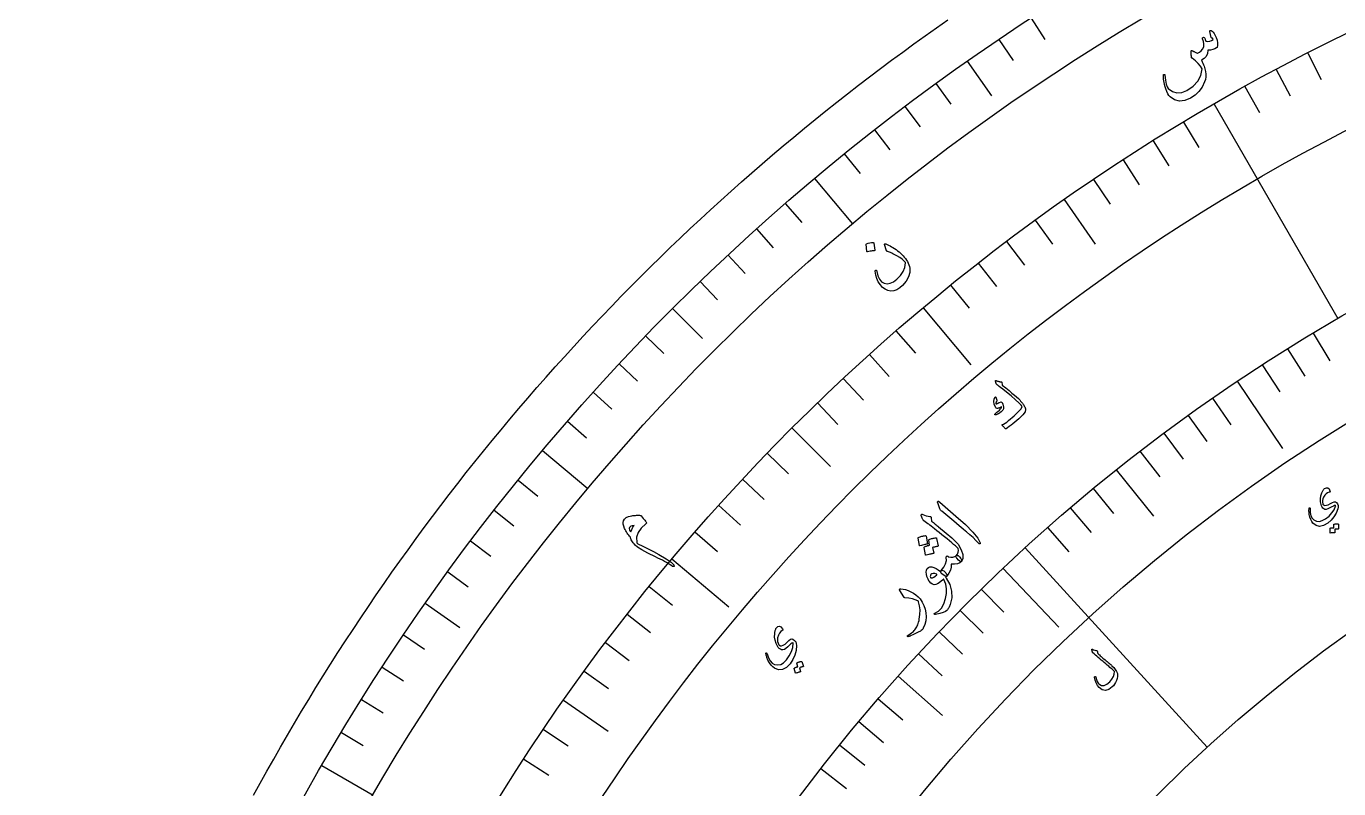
# Model space of a CAD drawing. Header units: millimetres. Extents: x -75 to 75, y -75 to 97.
# Drawn here: x -73.5 to -29.78, y 35.98 to 61.37 of the extents above; entities that cross this region are included whole.
import ezdxf

# ---------------------------------------------------------------- set-up
doc = ezdxf.new("R2010")
doc.units = ezdxf.units.MM
for name, color, linetype in [('CUT_OUTER', 1, 'Continuous'), ('ENGRAVE', 7, 'Continuous'), ('ENGRAVE_FINE', 8, 'Continuous'), ('TEXT', 5, 'Continuous')]:
    doc.layers.add(name, color=color, linetype=linetype)

msp = doc.modelspace()

# ---------------------------------------------------------------- linework, layer by layer
at = {"layer": 'CUT_OUTER'}
msp.add_lwpolyline([(-65.9259, 35.7599), (-65.7053, 36.1638), (-65.4821, 36.5663), (-65.2565, 36.9674), (-65.0285, 37.3671), (-64.798, 37.7654), (-64.565, 38.1623), (-64.3296, 38.5577), (-64.0918, 38.9517), (-63.8516, 39.3442), (-63.609, 39.7353), (-63.364, 40.1248), (-63.1166, 40.5129), (-62.8669, 40.8994), (-62.6147, 41.2843), (-62.3602, 41.6678), (-62.1034, 42.0496), (-61.8442, 42.4299), (-61.5827, 42.8086), (-61.3189, 43.1856), (-61.0527, 43.561), (-60.7843, 43.9348), (-60.5136, 44.307), (-60.2406, 44.6774), (-59.9653, 45.0462), (-59.6878, 45.4133), (-59.408, 45.7787), (-59.126, 46.1424), (-58.8417, 46.5043), (-58.5553, 46.8645), (-58.2666, 47.2229), (-57.9758, 47.5795), (-57.6828, 47.9343), (-57.3875, 48.2874), (-57.0902, 48.6386), (-56.7907, 48.988), (-56.489, 49.3355), (-56.1852, 49.6812), (-55.8793, 50.025), (-55.5713, 50.3669), (-55.2612, 50.707), (-54.9491, 51.0451), (-54.6348, 51.3813), (-54.3185, 51.7155), (-54.0002, 52.0479), (-53.6798, 52.3782), (-53.3574, 52.7066), (-53.033, 53.033), (-52.7066, 53.3574), (-52.3782, 53.6798), (-52.0479, 54.0002), (-51.7155, 54.3185), (-51.3813, 54.6348), (-51.0451, 54.9491), (-50.707, 55.2612), (-50.3669, 55.5713), (-50.025, 55.8793), (-49.6812, 56.1852), (-49.3355, 56.489), (-48.988, 56.7907), (-48.6386, 57.0902), (-48.2874, 57.3875), (-47.9343, 57.6828), (-47.5795, 57.9758), (-47.2229, 58.2666), (-46.8645, 58.5553), (-46.5043, 58.8417), (-46.1424, 59.126), (-45.7787, 59.408), (-45.4133, 59.6878), (-45.0462, 59.9653), (-44.6774, 60.2406), (-44.307, 60.5136), (-43.9348, 60.7843), (-43.561, 61.0527), (-43.1856, 61.3189), (-42.8086, 61.5827)], dxfattribs=at)
at = {"layer": 'ENGRAVE'}
for points in [[(-42.1579, 60.2077), (-41.3513, 59.0557)], [(-33.9375, 58.7815), (-29.8125, 51.6368)], [(-47.2449, 56.3043), (-45.9794, 54.7961)], [(-38.9315, 55.5999), (-37.8905, 54.1132)], [(-51.9723, 51.9723), (-50.978, 50.978)], [(-43.6292, 51.9953), (-42.0383, 50.0993)], [(-33.1629, 49.5516), (-31.6612, 47.3078)], [(-47.9949, 47.9949), (-46.7115, 46.7115)], [(-56.3043, 47.2449), (-54.7961, 45.9794)], [(-37.1916, 46.6039), (-35.9565, 45.0563)], [(-40.2328, 44.0053), (-34.1599, 37.363)], [(-51.9953, 43.6292), (-50.0993, 42.0383)], [(-40.966, 43.3235), (-39.1109, 41.3617)], [(-60.2077, 42.1579), (-59.0557, 41.3513)], [(-44.4587, 39.7311), (-42.9824, 38.4117)], [(-55.5999, 38.9315), (-54.1132, 37.8905)], [(-63.6529, 36.75), (-61.9479, 35.7656)]]:
    msp.add_lwpolyline(points, dxfattribs=at)
for radius in [73.5, 73.5, 71.5312, 67.875, 67.875, 64.9875, 59.625, 59.625, 56.475, 50.625, 50.625]:
    msp.add_circle((0, 0), radius, dxfattribs=at)
at = {"layer": 'ENGRAVE_FINE'}
for points in [[(-40.031, 61.6423), (-39.5714, 60.9347)], [(-41.1007, 60.9343), (-40.6289, 60.2348)], [(-30.8146, 60.4771), (-30.3652, 59.595)], [(-31.8654, 59.9301), (-31.4006, 59.0559)], [(-43.2022, 59.4627), (-42.7063, 58.7801)], [(-32.9065, 59.3648), (-32.4265, 58.4989)], [(-44.2334, 58.6997), (-43.7256, 58.0259)], [(-34.9582, 58.1802), (-34.4483, 57.3316)], [(-45.2511, 57.9188), (-44.7317, 57.2539)], [(-35.9683, 57.5613), (-35.4436, 56.7217)], [(-46.255, 57.1202), (-45.7241, 56.4645)], [(-36.9674, 56.9248), (-36.4282, 56.0945)], [(-37.9552, 56.2709), (-37.4016, 55.4502)], [(-48.2203, 55.4712), (-47.6668, 54.8344)], [(-39.8959, 54.912), (-39.314, 54.1111)], [(-49.1811, 54.6211), (-48.6165, 53.9941)], [(-40.8482, 54.2074), (-40.2524, 53.4167)], [(-50.1269, 53.7545), (-49.5514, 53.1374)], [(-41.788, 53.4862), (-41.1785, 52.7061)], [(-51.0574, 52.8715), (-50.4713, 52.2645)], [(-42.7151, 52.7488), (-42.0921, 51.9794)], [(-44.53, 51.2259), (-43.8805, 50.4788)], [(-30.6356, 51.1527), (-30.0807, 50.2262)], [(-52.8715, 51.0574), (-52.2645, 50.4713)], [(-45.4172, 50.441), (-44.7548, 49.7052)], [(-31.4866, 50.6333), (-30.9163, 49.7162)], [(-53.7545, 50.1269), (-53.1374, 49.5514)], [(-32.3292, 50.0995), (-31.7436, 49.1921)], [(-46.2906, 49.6406), (-45.6155, 48.9166)], [(-54.6211, 49.1811), (-53.9941, 48.6165)], [(-33.9876, 48.9896), (-33.372, 48.1022)], [(-47.1499, 48.8252), (-46.4622, 48.113)], [(-55.4712, 48.2203), (-54.8344, 47.6668)], [(-34.8031, 48.4137), (-34.1727, 47.5368)], [(-35.6091, 47.824), (-34.9641, 46.9578)], [(-36.4053, 47.2207), (-35.7459, 46.3654)], [(-48.8252, 47.1499), (-48.113, 46.4622)], [(-57.1202, 46.255), (-56.4645, 45.7241)], [(-49.6406, 46.2906), (-48.9166, 45.6155)], [(-37.9677, 45.9738), (-37.28, 45.1411)], [(-57.9188, 45.2511), (-57.2539, 44.7317)], [(-50.441, 45.4172), (-49.7052, 44.7548)], [(-38.7334, 45.3306), (-38.0318, 44.5095)], [(-39.4885, 44.6743), (-38.7733, 43.8651)], [(-58.6997, 44.2334), (-58.0259, 43.7256)], [(-51.2259, 44.53), (-50.4788, 43.8805)], [(-59.4627, 43.2022), (-58.7801, 42.7063)], [(-52.7488, 42.7151), (-51.9794, 42.0921)], [(-41.6879, 42.6293), (-40.9328, 41.8572)], [(-53.4862, 41.788), (-52.7061, 41.1785)], [(-42.3984, 41.9228), (-41.6304, 41.1634)], [(-60.9343, 41.1007), (-60.2348, 40.6289)], [(-43.0971, 41.2041), (-42.3165, 40.4578)], [(-54.2074, 40.8482), (-53.4167, 40.2524)], [(-43.784, 40.4735), (-42.9909, 39.7404)], [(-61.6423, 40.031), (-60.9347, 39.5714)], [(-54.912, 39.8959), (-54.1111, 39.314)], [(-62.3315, 38.9491), (-61.616, 38.5019)], [(-45.1212, 38.9772), (-44.3039, 38.2712)], [(-45.7711, 38.2119), (-44.9421, 37.5197)], [(-63.0018, 37.8553), (-62.2786, 37.4207)], [(-56.2709, 37.9552), (-55.4502, 37.4016)], [(-46.4083, 37.4354), (-45.5677, 36.7573)], [(-56.9248, 36.9674), (-56.0945, 36.4282)], [(-47.0327, 36.6479), (-46.1808, 35.9841)]]:
    msp.add_lwpolyline(points, dxfattribs=at)
at = {"layer": 'TEXT'}
for points in [[(-34.0789, 61.1926), (-34.0805, 61.2052), (-34.0792, 61.2156), (-34.0751, 61.2237), (-34.0682, 61.2295), (-34.0576, 61.2339), (-34.0471, 61.235), (-34.0368, 61.233), (-34.0267, 61.2278), (-33.9966, 61.2057), (-33.9666, 61.1744), (-33.9364, 61.1338), (-33.9062, 61.0839), (-33.8652, 60.9978), (-33.8369, 60.9101), (-33.8212, 60.8208), (-33.8181, 60.7299), (-33.821, 60.7059), (-33.8273, 60.6852), (-33.8369, 60.6676), (-33.8498, 60.6533), (-33.9054, 60.6173), (-33.9732, 60.5927), (-34.0533, 60.5795), (-34.1456, 60.5775), (-34.159, 60.4619), (-34.1987, 60.3677), (-34.2647, 60.2946), (-34.3569, 60.2427), (-34.3316, 60.1913), (-34.3087, 60.1411), (-34.2882, 60.0921), (-34.2701, 60.0442), (-34.2542, 59.9972), (-34.2404, 59.9508), (-34.2286, 59.905), (-34.2189, 59.8597), (-34.2076, 59.7745), (-34.2092, 59.6889), (-34.2236, 59.6029), (-34.2507, 59.5166), (-34.333, 59.3479), (-34.4381, 59.2016), (-34.5661, 59.0774), (-34.7174, 58.9753), (-34.9084, 58.8954), (-35.0857, 58.8761), (-35.2496, 58.9177), (-35.4002, 59.0203), (-35.4398, 59.0661), (-35.4775, 59.1256), (-35.5133, 59.199), (-35.5471, 59.2861), (-35.5772, 59.3857), (-35.6003, 59.4943), (-35.6164, 59.6117), (-35.6254, 59.7381), (-35.6251, 59.7465), (-35.6229, 59.7538), (-35.6188, 59.7598), (-35.6128, 59.7646), (-35.6059, 59.7679), (-35.5992, 59.7695), (-35.5926, 59.7695), (-35.5863, 59.7677), (-35.5801, 59.7633), (-35.5755, 59.7576), (-35.5725, 59.7505), (-35.571, 59.7421), (-35.5561, 59.5757), (-35.5326, 59.4456), (-35.5008, 59.3516), (-35.4606, 59.2937), (-35.3229, 59.1954), (-35.1736, 59.1533), (-35.0128, 59.167), (-34.84, 59.2364), (-34.6263, 59.3808), (-34.471, 59.5474), (-34.374, 59.7368), (-34.3352, 59.9493), (-34.3896, 60.0434), (-34.4621, 60.1342), (-34.5526, 60.2217), (-34.6612, 60.3058), (-34.6733, 60.3137), (-34.6821, 60.3219), (-34.6876, 60.3305), (-34.6898, 60.3394), (-34.6922, 60.3728), (-34.6943, 60.4044), (-34.696, 60.4339), (-34.6974, 60.4615), (-34.6983, 60.4869), (-34.6985, 60.5098), (-34.698, 60.5301), (-34.6968, 60.5478), (-34.695, 60.556), (-34.6911, 60.5612), (-34.6851, 60.5633), (-34.6769, 60.5623), (-34.6721, 60.5608), (-34.6651, 60.5581), (-34.6559, 60.5544), (-34.6446, 60.5496), (-34.6313, 60.5435), (-34.6164, 60.536), (-34.6, 60.5271), (-34.582, 60.5167), (-34.5463, 60.4973), (-34.5182, 60.4845), (-34.4978, 60.4782), (-34.4851, 60.4784), (-34.4209, 60.5082), (-34.3655, 60.5535), (-34.319, 60.6143), (-34.2811, 60.6908), (-34.2745, 60.7311), (-34.278, 60.789), (-34.2919, 60.8644), (-34.3159, 60.9573), (-34.3181, 60.9662), (-34.3179, 60.9749), (-34.3153, 60.9833), (-34.3102, 60.9917), (-34.3047, 60.9982), (-34.2985, 61.0029), (-34.2916, 61.0056), (-34.2841, 61.0063), (-34.2667, 60.9967), (-34.2477, 60.9708), (-34.227, 60.9288), (-34.2047, 60.8707), (-34.1404, 60.8683), (-34.0785, 60.8777), (-34.019, 60.899), (-33.9618, 60.9321), (-33.9722, 60.949), (-33.9822, 60.9618), (-33.992, 60.9705), (-34.0014, 60.9752), (-34.0113, 60.979), (-34.0188, 60.9841), (-34.0239, 60.9905), (-34.0267, 60.9983)], [(-45.522, 54.1096), (-45.5216, 54.1144), (-45.5192, 54.1191), (-45.5149, 54.1236), (-45.5086, 54.1279), (-45.4539, 54.146), (-45.3985, 54.1585), (-45.3425, 54.1652), (-45.2858, 54.1663), (-45.279, 54.1649), (-45.2741, 54.1619), (-45.271, 54.1574), (-45.2697, 54.1514), (-45.2364, 53.9107), (-45.237, 53.9038), (-45.2409, 53.899), (-45.2483, 53.8961), (-45.2592, 53.8951), (-45.2686, 53.8943), (-45.2831, 53.8927), (-45.3028, 53.8903), (-45.3277, 53.8871), (-45.3579, 53.8829), (-45.3939, 53.8774), (-45.4356, 53.8707), (-45.4829, 53.8626), (-45.4897, 53.8622), (-45.4944, 53.8635), (-45.497, 53.8666), (-45.4976, 53.8715)], [(-44.8715, 54.1233), (-44.8247, 54.1028), (-44.7771, 54.0802), (-44.7287, 54.0555), (-44.6797, 54.0289), (-44.6299, 53.9997), (-44.5794, 53.9676), (-44.5283, 53.9325), (-44.4766, 53.8944), (-44.4267, 53.855), (-44.3796, 53.8142), (-44.3351, 53.7717), (-44.2933, 53.7277), (-44.2541, 53.682), (-44.2173, 53.6345), (-44.183, 53.5852), (-44.1512, 53.534), (-44.1215, 53.4773), (-44.0984, 53.4213), (-44.082, 53.3659), (-44.0721, 53.3112), (-44.0733, 53.1671), (-44.1132, 53.0245), (-44.1919, 52.8833), (-44.3093, 52.7432), (-44.4068, 52.6569), (-44.5052, 52.5966), (-44.6046, 52.5623), (-44.7051, 52.5541), (-44.801, 52.5716), (-44.8907, 52.6112), (-44.9743, 52.6731), (-45.0516, 52.7571), (-45.1184, 52.8591), (-45.169, 52.9687), (-45.2032, 53.0859), (-45.2209, 53.2109), (-45.2207, 53.2271), (-45.2172, 53.239), (-45.2104, 53.2465), (-45.2004, 53.2497), (-45.188, 53.2491), (-45.1784, 53.2417), (-45.1715, 53.2276), (-45.1674, 53.2066), (-45.1316, 53.0608), (-45.0784, 52.947), (-45.008, 52.8653), (-44.9204, 52.8156), (-44.8233, 52.7985), (-44.7205, 52.8146), (-44.6119, 52.8638), (-44.4974, 52.9461), (-44.378, 53.0681), (-44.2904, 53.1996), (-44.2347, 53.3408), (-44.2109, 53.4918), (-44.2114, 53.496), (-44.2134, 53.5011), (-44.217, 53.5071), (-44.2223, 53.514), (-44.2685, 53.5639), (-44.33, 53.6157), (-44.4067, 53.6693), (-44.4988, 53.7249), (-44.5468, 53.7514), (-44.592, 53.7756), (-44.6345, 53.7975), (-44.6742, 53.817), (-44.7111, 53.834), (-44.7453, 53.8482), (-44.7767, 53.8597), (-44.8054, 53.8683), (-44.8198, 53.8733), (-44.8309, 53.8797), (-44.8387, 53.8875), (-44.8432, 53.8967), (-44.9083, 54.1034), (-44.9098, 54.1173), (-44.9042, 54.1253), (-44.8914, 54.1273), (-44.8715, 54.1233)], [(-41.1883, 49.5685), (-41.1674, 49.56), (-41.1467, 49.5525), (-41.1264, 49.5462), (-41.1064, 49.5409), (-41.0865, 49.5369), (-41.0669, 49.5341), (-41.0473, 49.5325), (-41.0278, 49.5322), (-41.0189, 49.5304), (-41.0122, 49.5252), (-41.0077, 49.5168), (-41.0053, 49.505), (-40.9958, 49.4402), (-40.9945, 49.4335), (-40.993, 49.428), (-40.9914, 49.4239), (-40.9897, 49.4211), (-40.8694, 49.3246), (-40.7616, 49.2366), (-40.6662, 49.1572), (-40.5832, 49.0865), (-40.5128, 49.0244), (-40.455, 48.971), (-40.4099, 48.9263), (-40.3775, 48.8904), (-40.3194, 48.82), (-40.3022, 48.7966), (-40.2861, 48.7723), (-40.2709, 48.747), (-40.2567, 48.7207), (-40.2436, 48.6934), (-40.2317, 48.665), (-40.221, 48.6354), (-40.2114, 48.6047), (-40.2263, 48.5351), (-40.3018, 48.4335), (-40.4377, 48.2995), (-40.6337, 48.1328), (-40.6969, 48.0831), (-40.7566, 48.0386), (-40.8129, 47.9993), (-40.8658, 47.9653), (-40.8717, 47.9635), (-40.8771, 47.9636), (-40.8821, 47.9656), (-40.8866, 47.9696), (-40.9063, 47.9903), (-40.9242, 48.0091), (-40.9401, 48.0263), (-40.9541, 48.0418), (-40.9664, 48.0557), (-40.977, 48.0682), (-40.986, 48.0794), (-40.9933, 48.0892), (-40.9971, 48.0949), (-40.9978, 48.0994), (-40.9952, 48.1027), (-40.9895, 48.1047), (-40.9478, 48.1228), (-40.8989, 48.1517), (-40.8427, 48.1913), (-40.7791, 48.2417), (-40.594, 48.3977), (-40.4561, 48.528), (-40.3656, 48.6331), (-40.3228, 48.7132), (-40.3591, 48.7568), (-40.4337, 48.8288), (-40.5467, 48.9292), (-40.6982, 49.0578), (-40.8512, 49.1854), (-40.9676, 49.2815), (-41.0472, 49.346), (-41.0899, 49.379), (-41.1019, 49.3878), (-41.1132, 49.396), (-41.1237, 49.4036), (-41.1334, 49.4107), (-41.1423, 49.4171), (-41.1502, 49.4227), (-41.1572, 49.4277), (-41.1633, 49.4318), (-41.1758, 49.4416), (-41.1856, 49.4527), (-41.1928, 49.465), (-41.1974, 49.4786), (-41.215, 49.5561), (-41.2158, 49.5616), (-41.2153, 49.5661), (-41.2136, 49.5695), (-41.2107, 49.5717), (-41.2057, 49.5727), (-41.2003, 49.5725), (-41.1945, 49.5711), (-41.1883, 49.5685)], [(-41.2313, 49.0276), (-41.2283, 49.0295), (-41.225, 49.0304), (-41.2215, 49.0303), (-41.2178, 49.0292), (-41.2154, 49.0274), (-41.2132, 49.0251), (-41.2112, 49.0224), (-41.2094, 49.0192), (-41.1761, 48.9182), (-41.1734, 48.9074), (-41.1723, 48.8983), (-41.1729, 48.8908), (-41.1751, 48.8849), (-41.1889, 48.8646), (-41.1987, 48.845), (-41.2043, 48.826), (-41.206, 48.8078), (-41.2036, 48.8009), (-41.1962, 48.7977), (-41.1839, 48.798), (-41.1666, 48.8019), (-41.1563, 48.806), (-41.1458, 48.8104), (-41.1352, 48.8152), (-41.1245, 48.8204), (-41.1136, 48.8261), (-41.1023, 48.8324), (-41.0908, 48.8392), (-41.079, 48.8465), (-41.0299, 48.8621), (-40.9922, 48.841), (-40.966, 48.7831), (-40.9512, 48.6887), (-40.9511, 48.657), (-40.954, 48.6297), (-40.9601, 48.6068), (-40.9693, 48.5882), (-40.9824, 48.5715), (-41.0032, 48.5517), (-41.0317, 48.5286), (-41.068, 48.5024), (-41.0868, 48.4893), (-41.1052, 48.4776), (-41.1231, 48.4671), (-41.1406, 48.4579), (-41.1574, 48.4497), (-41.1733, 48.4423), (-41.1884, 48.4356), (-41.2025, 48.4297), (-41.2126, 48.4277), (-41.2212, 48.4279), (-41.2283, 48.4303), (-41.2339, 48.4348), (-41.2378, 48.4412), (-41.2385, 48.4474), (-41.2361, 48.4536), (-41.2305, 48.4597), (-41.2118, 48.4779), (-41.1902, 48.4983), (-41.1658, 48.5207), (-41.1385, 48.5451), (-41.0877, 48.5908), (-41.0496, 48.6283), (-41.0242, 48.6578), (-41.0117, 48.6792), (-41.0108, 48.6828), (-41.0114, 48.6861), (-41.0135, 48.689), (-41.0172, 48.6916), (-41.0202, 48.6926), (-41.0241, 48.6925), (-41.0289, 48.6913), (-41.0347, 48.689), (-41.0846, 48.664), (-41.1061, 48.6543), (-41.1264, 48.6482), (-41.1454, 48.6456), (-41.163, 48.6465), (-41.1805, 48.6503), (-41.1949, 48.6573), (-41.2062, 48.6676), (-41.2144, 48.6811), (-41.2562, 48.7836), (-41.273, 48.8755), (-41.2647, 48.9569), (-41.2313, 49.0276)], [(-30.0966, 45.8527), (-30.1526, 45.8378), (-30.2043, 45.8046), (-30.2516, 45.7533), (-30.2944, 45.6837), (-30.3154, 45.6303), (-30.3263, 45.5761), (-30.3271, 45.5209), (-30.3178, 45.4647), (-30.3139, 45.4548), (-30.3081, 45.4457), (-30.3003, 45.4374), (-30.2905, 45.43), (-30.2481, 45.4147), (-30.1955, 45.4169), (-30.1327, 45.4365), (-30.0597, 45.4734), (-29.9881, 45.5104), (-29.9309, 45.5295), (-29.8882, 45.5305), (-29.86, 45.5137), (-29.8248, 45.4629), (-29.8047, 45.4102), (-29.7997, 45.3558), (-29.8098, 45.2995), (-29.8667, 45.1588), (-29.9425, 45.0325), (-30.0371, 44.9204), (-30.1508, 44.8224), (-30.2921, 44.7408), (-30.4207, 44.7134), (-30.5369, 44.7402), (-30.6408, 44.8216), (-30.6817, 44.8772), (-30.7158, 44.9447), (-30.7431, 45.024), (-30.7636, 45.1151), (-30.7673, 45.1418), (-30.7702, 45.168), (-30.7724, 45.1936), (-30.7738, 45.2188), (-30.7745, 45.2435), (-30.7743, 45.2681), (-30.7733, 45.2924), (-30.7716, 45.3165), (-30.7693, 45.3275), (-30.7651, 45.3342), (-30.759, 45.3366), (-30.751, 45.3346), (-30.7442, 45.33), (-30.7393, 45.3241), (-30.7363, 45.3169), (-30.7353, 45.3084), (-30.7299, 45.1764), (-30.707, 45.0696), (-30.6669, 44.9878), (-30.6096, 44.9311), (-30.5218, 44.8899), (-30.4288, 44.8819), (-30.3305, 44.9071), (-30.2267, 44.9652), (-30.1073, 45.0599), (-30.0109, 45.1619), (-29.9373, 45.2715), (-29.8867, 45.3887), (-29.8846, 45.3972), (-29.8858, 45.4035), (-29.8904, 45.4076), (-29.8983, 45.4095), (-29.9233, 45.4062), (-29.9612, 45.3924), (-30.0121, 45.3679), (-30.0758, 45.3328), (-30.1424, 45.2995), (-30.1988, 45.2825), (-30.2451, 45.2819), (-30.2814, 45.2976), (-30.3113, 45.3246), (-30.3364, 45.3571), (-30.3565, 45.3952), (-30.3717, 45.4389), (-30.3892, 45.533), (-30.3904, 45.6295), (-30.3754, 45.7283), (-30.3441, 45.8295), (-30.3347, 45.8548), (-30.3246, 45.8779), (-30.3139, 45.899), (-30.3025, 45.9179), (-30.2906, 45.9347), (-30.2784, 45.9495), (-30.2659, 45.9622), (-30.253, 45.9729), (-30.1953, 46.0035), (-30.1465, 46.0017), (-30.1066, 45.9675), (-30.0754, 45.901), (-30.0713, 45.8803), (-30.0734, 45.8654), (-30.0819, 45.8562), (-30.0966, 45.8527)], [(-43.1278, 45.4678), (-43.1441, 45.5259), (-43.1405, 45.555), (-43.1171, 45.5553), (-43.0741, 45.5267), (-42.5406, 45.0603), (-42.2147, 44.7727), (-41.971, 44.5271), (-41.8093, 44.3239), (-41.7292, 44.1634), (-41.7265, 44.1467), (-41.7274, 44.1355), (-41.7319, 44.1297), (-41.7402, 44.1293), (-41.7496, 44.132), (-41.7598, 44.1375), (-41.7706, 44.1459), (-41.7821, 44.157), (-41.8678, 44.2476), (-41.9629, 44.3397), (-42.0673, 44.4333), (-42.1812, 44.5285), (-42.2104, 44.5538), (-42.2902, 44.6215), (-42.4206, 44.7314), (-42.6017, 44.8836), (-43.0072, 45.2171), (-43.0274, 45.2362), (-43.0439, 45.2557), (-43.0569, 45.2757), (-43.0662, 45.2961)], [(-53.3748, 44.3563), (-53.4034, 44.3896), (-53.4311, 44.4237), (-53.4579, 44.4586), (-53.4838, 44.4944), (-53.5083, 44.531), (-53.5309, 44.5685), (-53.5517, 44.6069), (-53.5707, 44.6462), (-53.6003, 44.7231), (-53.6167, 44.7908), (-53.62, 44.8495), (-53.6102, 44.8989), (-53.5758, 44.9581), (-53.5176, 45.0061), (-53.4355, 45.0429), (-53.3296, 45.0684), (-53.2982, 45.0735), (-53.2668, 45.0776), (-53.2353, 45.0807), (-53.2037, 45.0829), (-53.1719, 45.0842), (-53.1398, 45.0848), (-53.1075, 45.0848), (-53.0749, 45.084), (-53.0568, 45.0824), (-53.0412, 45.0785), (-53.0281, 45.0723), (-53.0174, 45.0636), (-52.9812, 45.0209), (-52.9491, 44.9825), (-52.921, 44.9484), (-52.897, 44.9187), (-52.8774, 44.8938), (-52.8624, 44.8742), (-52.852, 44.8599), (-52.8463, 44.8508), (-52.8418, 44.8366), (-52.8425, 44.8238), (-52.8484, 44.8121), (-52.8594, 44.8018), (-53.0168, 44.6611), (-53.1205, 44.5109), (-53.1704, 44.3514), (-53.1664, 44.1831), (-53.1617, 44.1676), (-53.1546, 44.1549), (-53.1452, 44.1451), (-53.1333, 44.1381), (-52.9627, 44.0578), (-52.7877, 43.971), (-52.6084, 43.8777), (-52.4248, 43.7778), (-52.1837, 43.6364), (-52.0194, 43.5235), (-51.9316, 43.4394), (-51.9205, 43.3841), (-51.9323, 43.3753), (-51.9494, 43.3748), (-51.972, 43.3827), (-51.9999, 43.3989), (-52.055, 43.4365), (-52.1137, 43.474), (-52.1759, 43.5115), (-52.2417, 43.549), (-52.3108, 43.5865), (-52.3827, 43.6242), (-52.4576, 43.6621), (-52.5354, 43.7002), (-52.7963, 43.8279), (-52.9977, 43.9356), (-53.1393, 44.0235), (-53.221, 44.0919), (-53.2542, 44.1294), (-53.2833, 44.1658), (-53.3082, 44.2012), (-53.3288, 44.2356), (-53.3457, 44.2685), (-53.3589, 44.2996), (-53.3686, 44.3288), (-53.3748, 44.3563)], [(-43.6347, 44.9416), (-43.6531, 44.9891), (-43.6679, 45.0266), (-43.6792, 45.0541), (-43.6868, 45.0715), (-43.691, 45.0832), (-43.6919, 45.0936), (-43.6894, 45.1028), (-43.6836, 45.1106), (-43.6746, 45.1169), (-43.6643, 45.1193), (-43.6529, 45.1178), (-43.6403, 45.1125), (-43.5798, 45.0852), (-43.5201, 45.0655), (-43.4613, 45.0535), (-43.4033, 45.0492), (-43.3858, 45.0468), (-43.3727, 45.0376), (-43.3639, 45.0219), (-43.3594, 44.9995), (-43.3439, 44.8904), (-43.313, 44.8648), (-43.2826, 44.8396), (-43.2527, 44.8149), (-43.2233, 44.7908), (-43.1944, 44.7672), (-43.166, 44.744), (-43.1381, 44.7214), (-43.1108, 44.6994), (-42.8575, 44.4946), (-42.6647, 44.3295), (-42.5321, 44.2044), (-42.4595, 44.1194), (-42.3581, 43.936), (-42.305, 43.7795), (-42.3002, 43.6497), (-42.3438, 43.5464), (-42.3458, 43.5445), (-42.3479, 43.5425), (-42.3499, 43.5405), (-42.3519, 43.5385), (-42.3754, 43.5383), (-42.409, 43.5572), (-42.4529, 43.5954), (-42.507, 43.6527), (-42.5254, 43.6755), (-42.5345, 43.6963), (-42.5341, 43.7152), (-42.5244, 43.7322), (-42.4824, 43.7933), (-42.4573, 43.8545), (-42.4491, 43.9157), (-42.458, 43.977), (-42.5016, 44.0187), (-42.5524, 44.0649), (-42.6103, 44.1158), (-42.6755, 44.1711), (-42.7475, 44.231), (-42.8259, 44.2951), (-42.9108, 44.3634), (-43.0021, 44.436), (-43.0913, 44.508), (-43.1716, 44.5724), (-43.2433, 44.6293), (-43.3061, 44.6787), (-43.3599, 44.7208), (-43.4043, 44.7559), (-43.4395, 44.7839), (-43.4653, 44.805), (-43.6007, 44.9023), (-43.6126, 44.9133), (-43.6223, 44.9235), (-43.6296, 44.9329), (-43.6347, 44.9416)], [(-53.3618, 44.5285), (-53.3538, 44.5544), (-53.3442, 44.5808), (-53.3331, 44.6077), (-53.3204, 44.6351), (-53.3064, 44.6628), (-53.291, 44.6908), (-53.2743, 44.719), (-53.2563, 44.7474), (-53.3138, 44.7345), (-53.3576, 44.7184), (-53.3877, 44.6991), (-53.404, 44.6767), (-53.4127, 44.6412), (-53.4086, 44.6046), (-53.3917, 44.5671), (-53.3618, 44.5285)], [(-29.9499, 44.7777), (-29.9493, 44.7806), (-29.9476, 44.7833), (-29.9447, 44.7857), (-29.9407, 44.7879), (-29.9235, 44.7919), (-29.9065, 44.795), (-29.8895, 44.7973), (-29.8726, 44.7987), (-29.8557, 44.7993), (-29.8385, 44.7991), (-29.8212, 44.7979), (-29.8036, 44.7959), (-29.7995, 44.7944), (-29.7965, 44.792), (-29.7946, 44.7885), (-29.7938, 44.7841), (-29.7889, 44.6327), (-29.7898, 44.6301), (-29.7924, 44.6283), (-29.7969, 44.6273), (-29.8032, 44.6272), (-29.808, 44.6278), (-29.8153, 44.6281), (-29.8251, 44.628), (-29.8375, 44.6277), (-29.8526, 44.6271), (-29.8706, 44.6262), (-29.8913, 44.6251), (-29.915, 44.6238), (-29.9117, 44.5056), (-29.9124, 44.5014), (-29.9151, 44.4987), (-29.9198, 44.4975), (-29.9265, 44.4977), (-29.9322, 44.4979), (-29.9412, 44.498), (-29.9533, 44.498), (-29.9686, 44.4979), (-29.9873, 44.4976), (-30.0096, 44.4969), (-30.0353, 44.4959), (-30.0646, 44.4945), (-30.0682, 44.4951), (-30.0705, 44.4966), (-30.0717, 44.4989), (-30.0717, 44.502), (-30.0731, 44.6501), (-30.0726, 44.653), (-30.0709, 44.6557), (-30.068, 44.6581), (-30.064, 44.6604), (-30.0498, 44.6643), (-30.0356, 44.6675), (-30.0213, 44.6697), (-30.0069, 44.6711), (-29.9926, 44.6718), (-29.9783, 44.6718), (-29.964, 44.6711), (-29.9498, 44.6697)], [(-43.7951, 44.325), (-43.795, 44.3302), (-43.7929, 44.3353), (-43.7887, 44.3405), (-43.7824, 44.3456), (-43.7545, 44.3583), (-43.7264, 44.3695), (-43.6982, 44.3794), (-43.6699, 44.3878), (-43.6413, 44.3948), (-43.612, 44.4003), (-43.5821, 44.4044), (-43.5516, 44.4071), (-43.5425, 44.4062), (-43.5358, 44.4035), (-43.5314, 44.399), (-43.5293, 44.3927), (-43.4758, 44.1386), (-43.4766, 44.1322), (-43.481, 44.1273), (-43.489, 44.124), (-43.5005, 44.1222), (-43.5104, 44.1206), (-43.5257, 44.1176), (-43.5463, 44.1134), (-43.5724, 44.108), (-43.6041, 44.1009), (-43.6417, 44.0921), (-43.6852, 44.0814), (-43.7347, 44.0688), (-43.7418, 44.0678), (-43.747, 44.0688), (-43.75, 44.0719), (-43.751, 44.077)], [(-43.4414, 44.2531), (-43.4413, 44.2582), (-43.4392, 44.2634), (-43.435, 44.2685), (-43.4288, 44.2736), (-43.4009, 44.2861), (-43.3728, 44.2971), (-43.3447, 44.3068), (-43.3165, 44.315), (-43.2879, 44.3218), (-43.2587, 44.3272), (-43.2289, 44.3311), (-43.1985, 44.3336), (-43.1911, 44.3326), (-43.1852, 44.3294), (-43.181, 44.3243), (-43.1783, 44.3171), (-43.1251, 44.0632), (-43.1258, 44.0585), (-43.1298, 44.0546), (-43.1371, 44.0515), (-43.1477, 44.0491), (-43.1549, 44.0477), (-43.1659, 44.0454), (-43.181, 44.0423), (-43.2, 44.0382), (-43.2228, 44.0332), (-43.2494, 44.027), (-43.2797, 44.0197), (-43.3137, 44.0112), (-43.2728, 43.8252), (-43.2736, 43.8189), (-43.278, 43.814), (-43.2859, 43.8107), (-43.2974, 43.809), (-43.3072, 43.8074), (-43.3224, 43.8045), (-43.343, 43.8003), (-43.369, 43.7949), (-43.4005, 43.7879), (-43.438, 43.7791), (-43.4813, 43.7686), (-43.5306, 43.7562), (-43.5368, 43.756), (-43.5413, 43.7577), (-43.544, 43.7611), (-43.5448, 43.7664), (-43.5898, 44.0138), (-43.5898, 44.0189), (-43.5877, 44.024), (-43.5835, 44.0291), (-43.5773, 44.0342), (-43.5576, 44.0432), (-43.5377, 44.0516), (-43.5175, 44.0596), (-43.4971, 44.067), (-43.4765, 44.0736), (-43.4555, 44.0792), (-43.4344, 44.0837), (-43.413, 44.0872)], [(-42.5244, 43.7322), (-42.5029, 43.7428), (-42.4856, 43.7488), (-42.4724, 43.7504), (-42.4633, 43.7474), (-42.4527, 43.7396), (-42.4412, 43.7288), (-42.4287, 43.7148), (-42.4152, 43.6979), (-42.3747, 43.6406), (-42.3493, 43.5962), (-42.339, 43.5649), (-42.3438, 43.5464), (-42.4066, 43.5006), (-42.4848, 43.4703), (-42.5783, 43.4555), (-42.6873, 43.4563), (-42.6904, 43.3545), (-42.717, 43.2542), (-42.7669, 43.1555), (-42.8402, 43.0581), (-42.8513, 43.0509), (-42.8645, 43.0492), (-42.8797, 43.0531), (-42.897, 43.0626), (-42.9985, 43.1321), (-43.0098, 43.1399), (-43.0194, 43.1509), (-43.0271, 43.1653), (-43.0331, 43.183), (-43.0355, 43.1989), (-43.0346, 43.214), (-43.0304, 43.2283), (-43.023, 43.2418), (-42.9354, 43.3591), (-42.8781, 43.4704), (-42.851, 43.5759), (-42.8543, 43.6756), (-42.8557, 43.6883), (-42.8541, 43.7), (-42.8494, 43.7106), (-42.8417, 43.7202), (-42.8325, 43.727), (-42.8233, 43.7292), (-42.8142, 43.7268), (-42.8051, 43.7198), (-42.7973, 43.7124), (-42.7899, 43.7064), (-42.7831, 43.702), (-42.7768, 43.6992), (-42.7016, 43.6914), (-42.6345, 43.6943), (-42.5755, 43.7079), (-42.5244, 43.7322)], [(-42.8583, 42.9954), (-42.7381, 42.7806), (-42.6765, 42.5614), (-42.6732, 42.3379), (-42.7278, 42.11), (-42.7387, 42.0813), (-42.7502, 42.0539), (-42.7623, 42.0275), (-42.7751, 42.0023), (-42.7885, 41.9785), (-42.8026, 41.9563), (-42.8173, 41.9358), (-42.8327, 41.9168), (-42.8814, 41.8797), (-42.9605, 41.8447), (-43.0701, 41.8117), (-43.2103, 41.7806), (-43.2274, 41.7792), (-43.2406, 41.7813), (-43.2498, 41.7871), (-43.2551, 41.7963), (-43.2561, 41.8067), (-43.2526, 41.8155), (-43.2444, 41.8229), (-43.2317, 41.8288), (-43.1152, 41.8897), (-43.0177, 41.9902), (-42.9388, 42.1302), (-42.8783, 42.3099), (-42.8487, 42.4768), (-42.8475, 42.6386), (-42.8749, 42.7954), (-42.9311, 42.9472), (-42.9351, 42.9505), (-42.9392, 42.9523), (-42.9432, 42.9526), (-42.9473, 42.9513), (-43.0208, 42.8858), (-43.088, 42.8347), (-43.1489, 42.7978), (-43.2036, 42.7754), (-43.2586, 42.7705), (-43.3122, 42.7863), (-43.3646, 42.8229), (-43.4156, 42.8804), (-43.4217, 42.8887), (-43.4277, 42.8973), (-43.4335, 42.9064), (-43.4393, 42.9158), (-43.445, 42.9258), (-43.4508, 42.9364), (-43.4568, 42.9476), (-43.463, 42.9594), (-43.4977, 43.0413), (-43.5173, 43.1184), (-43.5218, 43.1908), (-43.5112, 43.2584), (-43.4867, 43.3141), (-43.4497, 43.3508), (-43.4001, 43.3683), (-43.3381, 43.3667), (-43.2675, 43.3487), (-43.1962, 43.3171), (-43.1242, 43.2721), (-43.0514, 43.2135), (-43.0475, 43.2176), (-43.0438, 43.2216), (-43.0404, 43.2257), (-43.0372, 43.2297), (-43.034, 43.2338), (-43.0306, 43.2378), (-43.0269, 43.2418), (-43.023, 43.2459), (-43.0063, 43.2566), (-42.9869, 43.2584), (-42.9647, 43.2513), (-42.9397, 43.2353), (-42.9154, 43.2146), (-42.893, 43.1913), (-42.8728, 43.1656), (-42.8545, 43.1373), (-42.8405, 43.1103), (-42.8332, 43.0885), (-42.8324, 43.0718), (-42.8382, 43.0602), (-42.8766, 43.0219), (-42.8732, 43.018), (-42.869, 43.0122), (-42.864, 43.0047), (-42.8583, 42.9954)], [(-43.1833, 43.1265), (-43.2419, 43.1425), (-43.2916, 43.1454), (-43.3323, 43.1353), (-43.3642, 43.1123), (-43.3762, 43.0915), (-43.3838, 43.07), (-43.3871, 43.0478), (-43.3861, 43.0248), (-43.3833, 43.0149), (-43.3769, 43.0075), (-43.3669, 43.0027), (-43.3535, 43.0005), (-43.3141, 43.0031), (-43.2713, 43.0209), (-43.225, 43.0539), (-43.1751, 43.1021), (-43.1711, 43.1082), (-43.1711, 43.1143), (-43.1752, 43.1204), (-43.1833, 43.1265)], [(-44.4156, 42.6001), (-44.4182, 42.6048), (-44.4198, 42.6091), (-44.4204, 42.613), (-44.42, 42.6163), (-44.4149, 42.6226), (-44.4054, 42.6273), (-44.3915, 42.6303), (-44.3733, 42.6316), (-44.2918, 42.6264), (-44.2083, 42.609), (-44.1228, 42.5797), (-44.0354, 42.5384), (-43.9478, 42.4871), (-43.8677, 42.4302), (-43.7952, 42.3675), (-43.7301, 42.2991), (-43.6585, 42.1946), (-43.6018, 42.0818), (-43.5599, 41.9609), (-43.5327, 41.8319), (-43.5228, 41.6996), (-43.5346, 41.5709), (-43.5681, 41.4457), (-43.6234, 41.3239), (-43.6414, 41.2942), (-43.6632, 41.2682), (-43.689, 41.246), (-43.7186, 41.2274), (-43.7924, 41.1896), (-43.8595, 41.1558), (-43.92, 41.1262), (-43.9738, 41.1007), (-44.0209, 41.0794), (-44.061, 41.0626), (-44.0943, 41.0502), (-44.1207, 41.0423), (-44.1273, 41.0416), (-44.1329, 41.042), (-44.1375, 41.0434), (-44.1411, 41.0458), (-44.1448, 41.05), (-44.1476, 41.0547), (-44.1493, 41.0599), (-44.1501, 41.0657), (-44.1493, 41.0716), (-44.1465, 41.0769), (-44.1417, 41.0819), (-44.1348, 41.0864), (-44.0921, 41.1128), (-44.0525, 41.1393), (-44.016, 41.1658), (-43.9827, 41.1923), (-43.9523, 41.2191), (-43.9245, 41.2464), (-43.8994, 41.2743), (-43.877, 41.3028), (-43.8566, 41.333), (-43.8375, 41.3662), (-43.8197, 41.4024), (-43.8034, 41.4416), (-43.7884, 41.484), (-43.7751, 41.5296), (-43.7633, 41.5784), (-43.7532, 41.6305), (-43.7327, 41.7849), (-43.7301, 41.9318), (-43.7455, 42.0712), (-43.7788, 42.2031), (-43.7823, 42.2129), (-43.7884, 42.2222), (-43.7969, 42.231), (-43.808, 42.2392), (-43.887, 42.2736), (-43.9845, 42.3018), (-44.1005, 42.3237), (-44.235, 42.3391), (-44.2424, 42.3413), (-44.2483, 42.3439), (-44.2527, 42.3471), (-44.2556, 42.3509)], [(-48.316, 41.2469), (-48.3706, 41.2139), (-48.415, 41.163), (-48.4491, 41.0942), (-48.4729, 41.0076), (-48.4787, 40.9448), (-48.4736, 40.8842), (-48.4575, 40.8256), (-48.4304, 40.7692), (-48.4233, 40.7599), (-48.4144, 40.752), (-48.4036, 40.7457), (-48.3909, 40.7408), (-48.3415, 40.7378), (-48.2866, 40.7562), (-48.2263, 40.7962), (-48.1605, 40.8576), (-48.0962, 40.9188), (-48.0416, 40.9565), (-47.9969, 40.9707), (-47.9619, 40.9616), (-47.9091, 40.9188), (-47.8717, 40.8694), (-47.8497, 40.8133), (-47.8431, 40.7507), (-47.86, 40.5847), (-47.9012, 40.4279), (-47.9668, 40.2804), (-48.0569, 40.1418), (-48.1812, 40.0122), (-48.3087, 39.9438), (-48.4397, 39.9365), (-48.5744, 39.9906), (-48.6346, 40.0369), (-48.6913, 40.0977), (-48.7445, 40.173), (-48.7941, 40.263), (-48.8061, 40.2901), (-48.8173, 40.3168), (-48.8274, 40.3433), (-48.8366, 40.3694), (-48.8449, 40.3954), (-48.8523, 40.4214), (-48.8587, 40.4474), (-48.8643, 40.4734), (-48.8653, 40.4857), (-48.8629, 40.494), (-48.8572, 40.4984), (-48.8481, 40.4987), (-48.8395, 40.496), (-48.8325, 40.4913), (-48.8272, 40.4846), (-48.8235, 40.4759), (-48.7773, 40.3382), (-48.7204, 40.2323), (-48.6529, 40.1582), (-48.575, 40.1158), (-48.4696, 40.0993), (-48.3689, 40.1194), (-48.2727, 40.1761), (-48.1809, 40.2695), (-48.0838, 40.4062), (-48.0132, 40.5436), (-47.9692, 40.682), (-47.9517, 40.8214), (-47.9521, 40.831), (-47.9553, 40.8373), (-47.9614, 40.8402), (-47.9704, 40.8397), (-47.9957, 40.8286), (-48.0315, 40.8023), (-48.0777, 40.7608), (-48.1343, 40.7041), (-48.1944, 40.6485), (-48.2487, 40.6132), (-48.2975, 40.5983), (-48.3406, 40.6038), (-48.3806, 40.6231), (-48.417, 40.6498), (-48.45, 40.6838), (-48.4795, 40.7253), (-48.5268, 40.8194), (-48.5577, 40.9209), (-48.5722, 41.0299), (-48.5703, 41.1463), (-48.5681, 41.1759), (-48.5646, 41.2035), (-48.5597, 41.229), (-48.5535, 41.2525), (-48.5462, 41.2739), (-48.5378, 41.2933), (-48.5285, 41.3105), (-48.5181, 41.3257), (-48.4667, 41.3758), (-48.4146, 41.3889), (-48.3619, 41.3651), (-48.3086, 41.3044), (-48.2978, 41.2838), (-48.2955, 41.2674), (-48.3015, 41.2551), (-48.316, 41.2469)], [(-47.8309, 40.1564), (-47.8312, 40.1597), (-47.8302, 40.163), (-47.8279, 40.1665), (-47.8243, 40.1701), (-47.8074, 40.1795), (-47.7903, 40.188), (-47.7731, 40.1957), (-47.7557, 40.2024), (-47.738, 40.2083), (-47.7198, 40.2133), (-47.7011, 40.2174), (-47.6819, 40.2206), (-47.6771, 40.2203), (-47.6732, 40.2187), (-47.6701, 40.2156), (-47.6679, 40.2112), (-47.6163, 40.0527), (-47.6164, 40.0497), (-47.6187, 40.047), (-47.6231, 40.0446), (-47.6297, 40.0425), (-47.6349, 40.0417), (-47.6427, 40.0397), (-47.6531, 40.0367), (-47.6661, 40.0325), (-47.6819, 40.0272), (-47.7006, 40.0208), (-47.7222, 40.0132), (-47.7468, 40.0045), (-47.7071, 39.8806), (-47.7066, 39.876), (-47.7086, 39.8723), (-47.7132, 39.8696), (-47.7203, 39.8678), (-47.7264, 39.8662), (-47.7359, 39.8636), (-47.7487, 39.8598), (-47.7649, 39.855), (-47.7846, 39.8489), (-47.8078, 39.8413), (-47.8347, 39.8323), (-47.8653, 39.8219), (-47.8692, 39.8214), (-47.8722, 39.8223), (-47.8741, 39.8243), (-47.875, 39.8276), (-47.922, 39.9837), (-47.9223, 39.9869), (-47.9213, 39.9903), (-47.919, 39.9938), (-47.9154, 39.9973), (-47.9017, 40.0059), (-47.8876, 40.0136), (-47.8732, 40.0204), (-47.8585, 40.0263), (-47.8435, 40.0314), (-47.8284, 40.0358), (-47.8131, 40.0394), (-47.7977, 40.0424)], [(-38.0117, 40.6042), (-38.013, 40.61), (-38.0127, 40.6154), (-38.0108, 40.6202), (-38.0072, 40.6246), (-38.0024, 40.6277), (-37.997, 40.6289), (-37.991, 40.628), (-37.9842, 40.6252), (-37.946, 40.6078), (-37.9105, 40.5949), (-37.878, 40.5867), (-37.8483, 40.583), (-37.8385, 40.5809), (-37.8308, 40.575), (-37.8252, 40.5654), (-37.8218, 40.5521), (-37.8209, 40.545), (-37.82, 40.5382), (-37.819, 40.5317), (-37.8181, 40.5255), (-37.8172, 40.5196), (-37.8164, 40.5143), (-37.8158, 40.5094), (-37.8153, 40.5049), (-37.8141, 40.497), (-37.8111, 40.4891), (-37.8063, 40.4811), (-37.7997, 40.4731), (-37.7782, 40.4531), (-37.7545, 40.4316), (-37.7285, 40.4086), (-37.7002, 40.3841), (-37.6697, 40.3581), (-37.6371, 40.3303), (-37.6024, 40.301), (-37.5656, 40.27), (-37.5284, 40.2395), (-37.4937, 40.2106), (-37.4614, 40.1833), (-37.4317, 40.1575), (-37.4043, 40.1334), (-37.3791, 40.1108), (-37.3561, 40.0897), (-37.3353, 40.0703), (-37.2763, 40.0102), (-37.227, 39.9472), (-37.1873, 39.8813), (-37.1573, 39.8125), (-37.1467, 39.7655), (-37.1479, 39.7117), (-37.161, 39.6512), (-37.1857, 39.584), (-37.218, 39.5171), (-37.2526, 39.4588), (-37.2894, 39.409), (-37.3284, 39.3678), (-37.4449, 39.2842), (-37.5558, 39.253), (-37.6613, 39.2742), (-37.7613, 39.3481), (-37.8192, 39.4191), (-37.8639, 39.5002), (-37.8952, 39.5914), (-37.9131, 39.6928), (-37.9134, 39.6994), (-37.9122, 39.7048), (-37.9095, 39.7089), (-37.9054, 39.7119), (-37.9002, 39.7141), (-37.8954, 39.7149), (-37.8912, 39.7145), (-37.8874, 39.7127), (-37.8826, 39.7092), (-37.8789, 39.705), (-37.8762, 39.7), (-37.8746, 39.6944), (-37.8505, 39.6128), (-37.8254, 39.5476), (-37.7992, 39.499), (-37.7721, 39.4668), (-37.6891, 39.4209), (-37.6015, 39.4172), (-37.509, 39.4558), (-37.4116, 39.5363), (-37.3374, 39.6234), (-37.2866, 39.7105), (-37.2593, 39.7978), (-37.2554, 39.8854), (-37.2766, 39.9061), (-37.3018, 39.9298), (-37.3312, 39.9565), (-37.3646, 39.9861), (-37.4023, 40.0188), (-37.4444, 40.0544), (-37.4909, 40.093), (-37.5418, 40.1346), (-37.5938, 40.178), (-37.6448, 40.221), (-37.6947, 40.2634), (-37.7436, 40.3053), (-37.7914, 40.3468), (-37.8381, 40.388), (-37.8835, 40.4288), (-37.9278, 40.4693), (-37.9722, 40.5066), (-37.9764, 40.5116), (-37.9799, 40.5167), (-37.9826, 40.522), (-37.9846, 40.5274)]]:
    msp.add_lwpolyline(points, close=True, dxfattribs=at)

doc.saveas('drawing.dxf')
